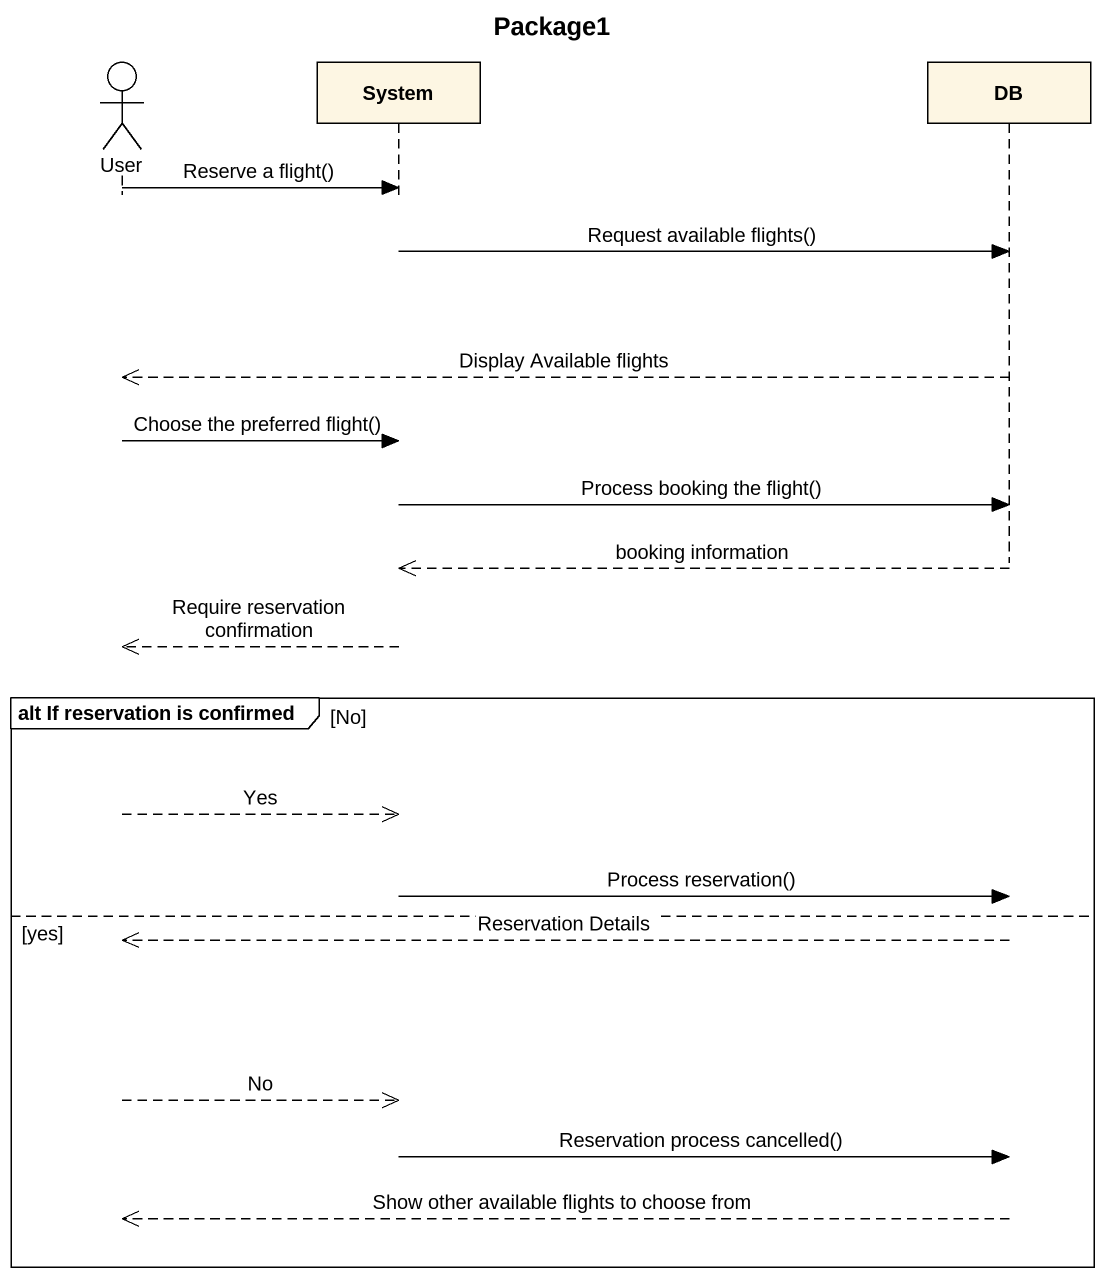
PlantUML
@startuml
title Package1
hide footbox
actor User
participant System
participant DB

User -> System : Reserve a flight()
System -> DB : Request available flights()
DB -->> User : Display Available flights
User -> System : Choose the preferred flight()
System -> DB : Process booking the flight()
DB -->> System : booking information
System -->> User : Require reservation confirmation
group alt If reservation is confirmed [No]
  User -->> System : Yes
  System -> DB : Process reservation()
else yes
  DB -->> User : Reservation Details
  User -->> System : No
  System -> DB : Reservation process cancelled()
  DB -->> User : Show other available flights to choose from
end
@enduml
